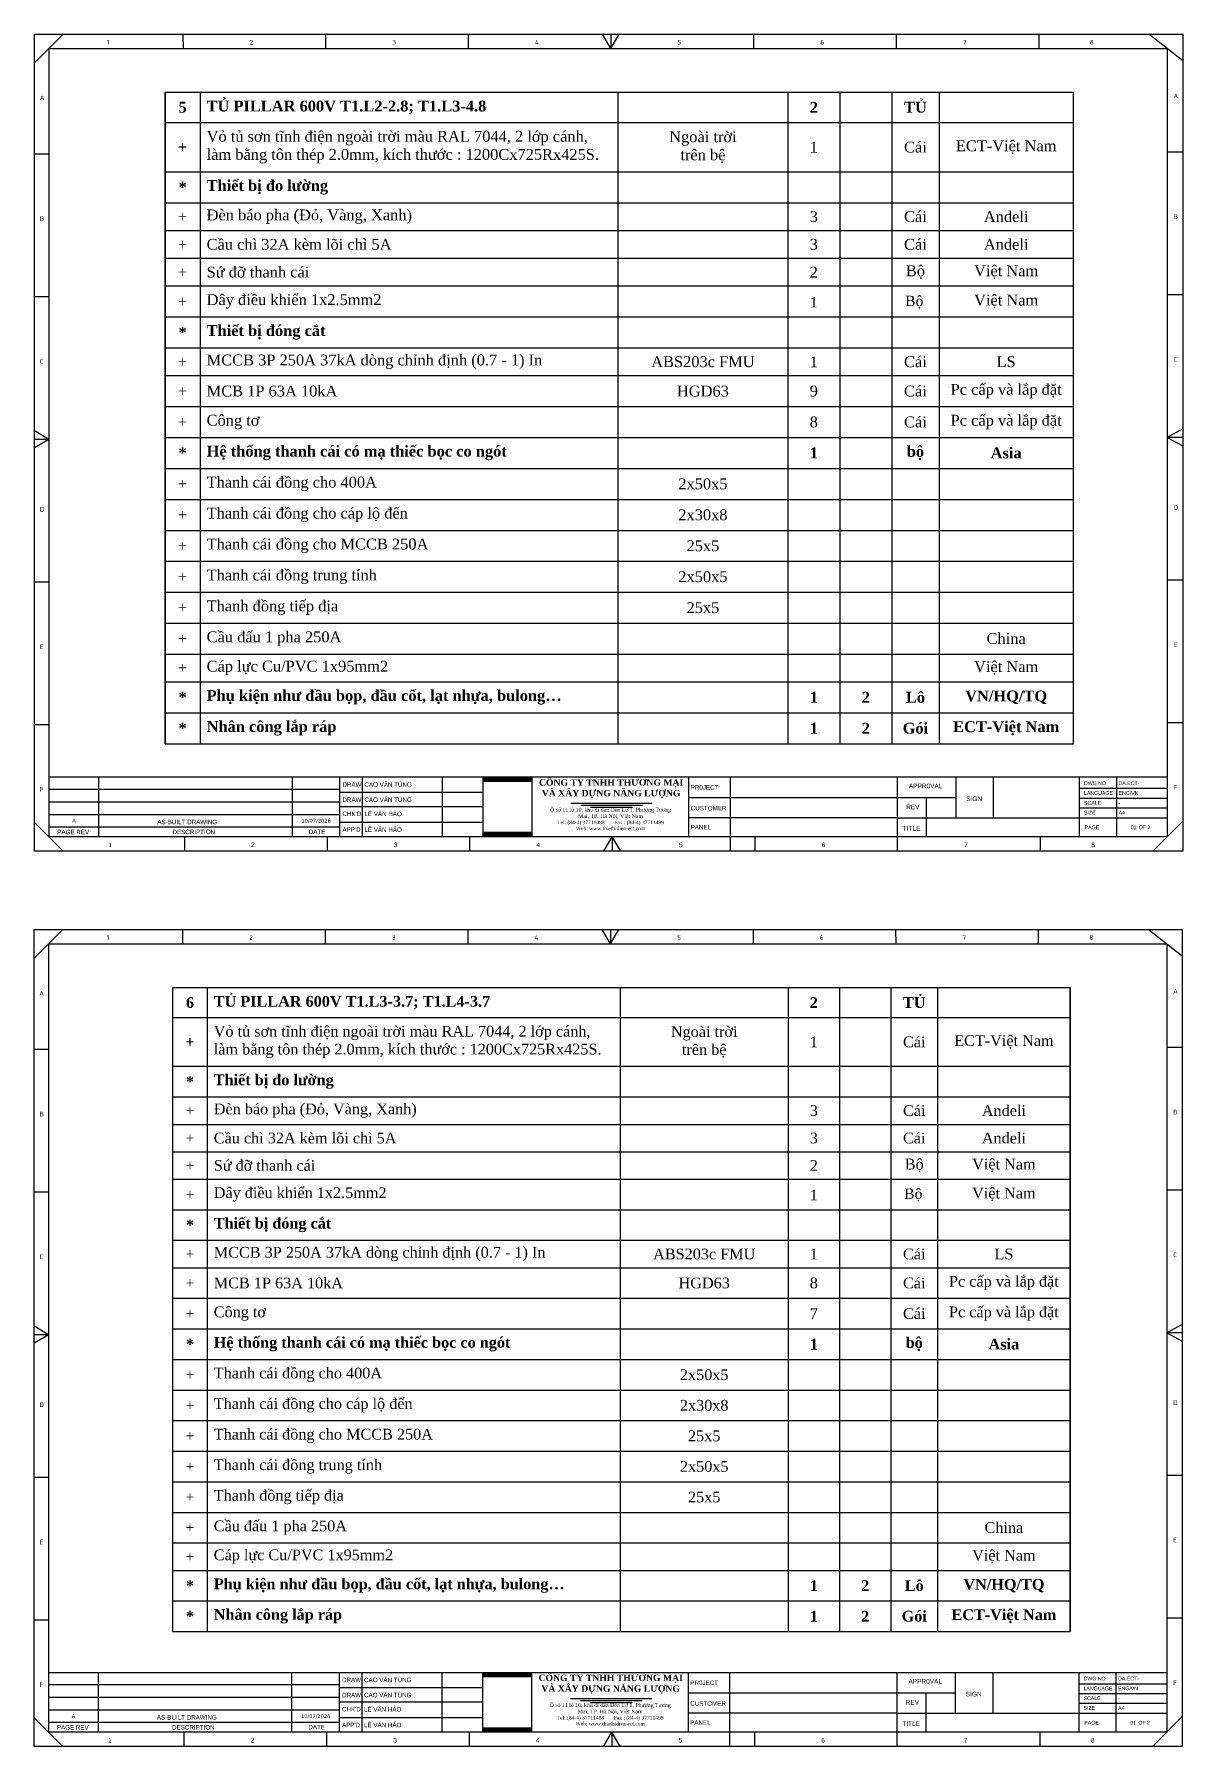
# Model space of a CAD drawing. Header units: millimetres. Extents: x -33730 to 17150, y -76829 to -27437.
# Drawn here: x -33730 to -27801, y -53161 to -44323 of the extents above; entities that cross this region are included whole.
import ezdxf
from ezdxf.enums import TextEntityAlignment as Align

# ---------------------------------------------------------------- set-up
doc = ezdxf.new("R2010")
doc.units = ezdxf.units.MM
doc.header["$LTSCALE"] = 3
doc.layers.add('0 @ 1', color=7, linetype='Continuous')
doc.layers.add('@.VISIBLE', color=7, linetype='Continuous')
doc.styles.add('Annotative', font='arial.ttf')
doc.styles.add('CET-H', font='verdana.ttf', dxfattribs={"height": 4})
doc.styles.add('ROMANS', font='isocp.shx', dxfattribs={"height": 2})
doc.styles.get("Standard").update_dxf_attribs({"font": 'arial.ttf'})

# ---------------------------------------------------------------- blocks, each defined once
blk = doc.blocks.new('KHUNG TEN CHUAN CET')
at = {"color": 134, "lineweight": 25}
for p, q in [((0, 219.81), (309.02, 219.81)), ((0, 0), (0, 219.81)), ((7.68, 219.81), (0, 212.13)), ((39.92, 219.81), (39.93, 215.97)), ((78.31, 219.81), (78.32, 215.97)), ((116.7, 219.81), (116.7, 215.97)), ((155.09, 215.97), (152.83, 219.81)), ((155.09, 219.81), (155.09, 215.97)), ((155.09, 215.97), (157.36, 219.81)), ((193.47, 219.81), (193.48, 215.97)), ((231.86, 219.81), (231.87, 215.97)), ((270.25, 219.81), (270.26, 215.97)), ((309.02, 212.63), (299.87, 219.81)), ((309.02, 219.81), (309.02, 0)), ((3.85, 215.97), (304.81, 215.97)), ((3.85, 215.97), (3.85, 3.83)), ((304.81, 215.97), (304.81, 3.83)), ((3.85, 187.57), (0, 187.57)), ((309.02, 188.1), (304.81, 188.09)), ((3.85, 149.18), (0, 149.18)), ((309.02, 149.71), (304.81, 149.71)), ((3.85, 110.79), (0, 113.06)), ((3.85, 110.79), (0, 110.79)), ((3.85, 110.79), (0, 108.53)), ((309.02, 113.59), (304.81, 111.32)), ((309.02, 111.32), (304.81, 111.32)), ((304.81, 111.32), (309.02, 109.06)), ((3.85, 72.4), (0, 72.4)), ((309.02, 72.94), (304.81, 72.93)), ((3.85, 34.02), (0, 34.01)), ((308.96, 34.55), (304.81, 34.54)), ((3.85, 19.95), (304.81, 19.95)), ((17.27, 3.85), (17.27, 19.95)), ((88.26, 3.83), (88.26, 19.95)), ((109.76, 3.83), (109.76, 19.95)), ((187.25, 0), (187.25, 19.95)), ((232.25, 0), (232.25, 19.95)), ((247.9, 19.95), (247.9, 8.98)), ((258.12, 8.98), (258.12, 19.95)), ((281.24, 8.98), (281.24, 19.95)), ((291.24, 8.98), (291.24, 19.95)), ((3.85, 16.64), (82.14, 16.64)), ((176.12, 14.45), (247.9, 14.45)), ((232.25, 14.45), (247.9, 14.45)), ((240.08, 3.83), (240.08, 14.45)), ((281.24, 16.9), (304.81, 16.9)), ((281.24, 14.26), (304.81, 14.26)), ((3.85, 13.25), (82.14, 13.25)), ((3.85, 9.87), (82.14, 9.87)), ((281.24, 11.62), (304.81, 11.62)), ((7.68, 0), (0, 7.68)), ((3.85, 6.51), (82.14, 6.51)), ((232.25, 8.98), (176.12, 8.98)), ((232.25, 8.98), (304.81, 8.98)), ((281.24, 3.83), (281.24, 8.98)), ((291.24, 3.83), (291.24, 8.98)), ((309.02, 8.05), (300.98, 0)), ((309.02, 0), (0, 0)), ((304.81, 3.83), (3.85, 3.83)), ((40.3, 3.83), (40.31, 0)), ((153.2, 0), (155.47, 3.83)), ((155.46, 3.83), (155.47, 0)), ((157.73, 0), (155.47, 3.83)), ((270.63, 3.83), (270.63, -0.07))]:
    blk.add_line(p, q, dxfattribs=at)
at = {"color": 134, "lineweight": 25, "ltscale": 50}
for p, q in [((69.36, 3.83), (69.36, 19.95)), ((82.14, 3.83), (82.14, 19.95)), ((120.7, 3.83), (120.7, 19.95)), ((133.95, 3.83), (133.95, 19.95)), ((176.12, 3.83), (176.12, 19.95)), ((82.14, 15.88), (120.7, 15.88)), ((82.14, 12.04), (120.7, 12.04)), ((82.14, 7.82), (120.7, 7.82)), ((78.69, 3.83), (78.69, 0)), ((117.08, 3.83), (117.08, 0)), ((193.85, 3.83), (193.86, 0))]:
    blk.add_line(p, q, dxfattribs=at)
at = {"color": 6}
for p, q in [((144.33, 12.9), (166.25, 12.9)), ((146.99, 12.4), (163.59, 12.4)), ((149.64, 11.85), (160.94, 11.85))]:
    blk.add_line(p, q, dxfattribs=at)
at = {"color": 7, "true_color": 0xffffff, "const_width": 1.35}
for points in [[(120.75, 19.26), (133.91, 19.26)], [(120.75, 4.52), (133.91, 4.52)]]:
    blk.add_lwpolyline(points, dxfattribs=at)
at = {"color": 134, "lineweight": 25, "style": 'ROMANS'}
for s, p in [('1', (19.5, 217.05)), ('2', (57.89, 217.05)), ('3', (96.28, 217.05)), ('4', (134.67, 217.05)), ('5', (173.05, 217.05)), ('6', (211.45, 217.05)), ('7', (249.83, 217.05)), ('8', (284.01, 217.05)), ('A', (1.37, 202.08)), ('A', (306.55, 202.61)), ('B', (1.4, 169.56)), ('B', (306.57, 170.09)), ('C', (1.4, 131.18)), ('C', (306.57, 131.71)), ('D', (1.4, 91.37)), ('D', (306.57, 91.9)), ('E', (1.4, 54.4)), ('E', (306.57, 54.93)), ('F', (1.4, 16.01)), ('F', (306.57, 16.54))]:
    blk.add_text(s, height=1.25, dxfattribs=at).set_placement(p)
at = {"color": 1, "insert": (155.16, 19.34), "char_height": 1.7247, "width": 46.2113, "attachment_point": 2}
blk.add_mtext('{\\fTimes New Roman|b1|i0|c0|p18;CÔNG TY TNHH THƯƠNG MẠI \\PVÀ XÂY DỰNG NĂNG LƯỢNG}', dxfattribs=at)
at = {"color": 3, "insert": (155.01, 11.66), "char_height": 0.99989, "width": 34.762, "attachment_point": 2}
blk.add_mtext('{\\fTimes New Roman|b0|i0|c163|p18;\\H1.029x;Ô số 11 lô 10, khu di dân Đền Lừ 1, Phường \\fTimes New Roman|b0|i0|c0|p18;Tương\\fTimes New Roman|b0|i0|c163|p18; Mai,\\fTimes New Roman|b0|i0|c0|p18; TP. Hà Nội, Việt Nam\\H0.9429x;\\P\\fTimes New Roman|b0|i0|c238|p18;Tel: (84-4) 37711488       Fax : (84-4) 37711499     \\PWeb: www.thietbidien-ect.com\\P\\fTimes New Roman|b0|i0|c0|p18;\\H1.03x;     }', dxfattribs=at)
at = {"style": 'Annotative'}
for tag, p in [('DRAW_1', (88.76, 17.91)), ('DRAW_2', (88.76, 13.85)), ('CHECKED', (88.76, 10.01)), ('APPROVED', (88.76, 5.79))]:
    blk.add_attdef(tag, text='', height=1.2, dxfattribs=at).set_placement(p, align=Align.MIDDLE_LEFT)
for tag, p in [('DRAWING_NO', (291.74, 17.78)), ('SCALE', (291.74, 12.47)), ('SIZE', (291.74, 9.86)), ('TOTAL_PAGE', (299.49, 5.93))]:
    blk.add_attdef(tag, p, '', height=1, dxfattribs=at)
for tag, height, style, p in [('PR0JECT', 1.2, 'Annotative', (209.75, 17.19)), ('CUSTOMER', 1.2, 'Annotative', (209.75, 11.6)), ('REV', 1, 'Annotative', (10.56, 8.19)), ('DATE', 1, 'CET-H', (75.75, 8.19)), ('PR0JECT_N0.', 1.2, 'Annotative', (209.75, 6.47)), ('TEN_BAN_VE', 1.2, 'Annotative', (260.66, 6.41))]:
    blk.add_attdef(tag, text='', height=height, dxfattribs=dict(style=style)).set_placement(p, align=Align.MIDDLE_CENTER)
blk.add_attdef('PAGE', text='', height=1, dxfattribs=at).set_placement((296.57, 5.9), align=Align.RIGHT)
at = {"layer": '0 @ 1', "color": 134, "lineweight": 25, "style": 'Annotative'}
for s, p in [('DRAW', (82.84, 17.92)), ('DRAW', (82.84, 13.85)), ("CHK'D", (82.84, 10.04)), ("APP'D", (82.84, 5.8))]:
    blk.add_text(s, height=1.2, dxfattribs=at).set_placement(p, align=Align.MIDDLE_LEFT)
for s, height, p in [('DWG NO', 1, (282.45, 17.78)), ('PR0JECT', 1.2, (176.59, 16.55)), ('APPR0VAL', 1.249, (235.31, 16.92)), ('SIGN', 1.249, (250.75, 13.47)), ('LANGUAGE ', 1, (282.45, 15.14)), ('ENG/VN', 1, (291.74, 15.14)), ('CUSTOMER', 1.2, (176.59, 10.98)), ('REV', 1.249, (234.58, 11.29)), ('SCALE ', 1, (282.45, 12.47)), ('SIZE ', 1, (282.45, 9.86)), ('PAGE REV', 1.2, (6.09, 4.54)), ('AS-BUILT DRAWING', 1.2, (33.02, 7.24)), ('DESCRIPTION', 1.2, (37.1, 4.57)), ('DATE', 1.2, (73.78, 4.61)), ('PANEL', 1.2, (176.56, 5.86)), ('TITLE ', 1.249, (233.67, 5.53)), ('PAGE ', 1, (282.64, 5.9)), ('OF', 1, (297.2, 5.9)), ('1', 1.25, (19.88, 1.07)), ('2', 1.25, (58.27, 1.07)), ('3', 1.25, (96.66, 1.07)), ('4', 1.25, (135.05, 1.07)), ('5', 1.25, (173.43, 1.07)), ('6', 1.25, (211.83, 1.07)), ('7', 1.25, (250.21, 1.07)), ('8', 1.25, (284.39, 1.07))]:
    blk.add_text(s, height=height, dxfattribs=at).set_placement(p)
blk = doc.blocks.new('*U2413')
ref = blk.add_blockref('KHUNG TEN CHUAN CET', (-33728.3, -48538.8), dxfattribs=dict(xscale=19.18109915809952, yscale=19.18109915809952, zscale=19.18109915809952))
ref.add_attrib('DATE', '10/07/2026', dxfattribs={"layer": '0 @ 1', "height": 19.18, "style": 'CET-H'}).set_placement((-32275.3, -48381.7), align=Align.MIDDLE_CENTER)
ref.add_attrib('APPROVED', 'LÊ VĂN HẢO', dxfattribs={"layer": '0 @ 1', "height": 23.02, "style": 'Annotative'}).set_placement((-32025.7, -48427.8), align=Align.MIDDLE_LEFT)
ref.add_attrib('CHECKED', 'LÊ VĂN HẢO', dxfattribs={"layer": '0 @ 1', "height": 23.02, "style": 'Annotative'}).set_placement((-32025.7, -48346.8), align=Align.MIDDLE_LEFT)
ref.add_attrib('DRAW_2', 'CAO VĂN TÙNG', dxfattribs={"layer": '0 @ 1', "height": 23.017, "style": 'Annotative'}).set_placement((-32025.7, -48273.2), align=Align.MIDDLE_LEFT)
ref.add_attrib('DRAW_1', 'CAO VĂN TÙNG', dxfattribs={"layer": '0 @ 1', "height": 23.017, "style": 'Annotative'}).set_placement((-32025.7, -48195.1), align=Align.MIDDLE_LEFT)
ref.add_attrib('TOTAL_PAGE', '2', (-27983.7, -48425.1), dxfattribs={"layer": '0 @ 1', "height": 19.2, "style": 'Annotative'})
ref.add_attrib('PAGE', '01', dxfattribs={"layer": '0 @ 1', "height": 19.18, "style": 'Annotative'}).set_placement((-28039.7, -48425.6), align=Align.RIGHT)
ref.add_attrib('DRAWING_NO', 'DA.ECT-', (-28132.3, -48197.6), dxfattribs={"layer": '0 @ 1', "height": 19.18, "style": 'Annotative'})
ref.add_attrib('SIZE', 'A4', (-28132.3, -48349.6), dxfattribs={"layer": '0 @ 1', "height": 19.18, "style": 'Annotative'})
ref.add_attrib('SCALE', '-', (-28132.3, -48299.5), dxfattribs={"layer": '0 @ 1', "height": 19.2, "style": 'Annotative'})
ref.add_attrib('REV', 'A', dxfattribs={"layer": '0 @ 1', "height": 19.2, "style": 'Annotative'}).set_placement((-33525.8, -48381.7), align=Align.MIDDLE_CENTER)
blk = doc.blocks.new('*U2416')
ref = blk.add_blockref('KHUNG TEN CHUAN CET', (-33730.5, -53160.1), dxfattribs=dict(xscale=19.18109915809952, yscale=19.18109915809952, zscale=19.18109915809952))
ref.add_attrib('DATE', '10/07/2026', dxfattribs={"layer": '0 @ 1', "height": 19.18, "style": 'CET-H'}).set_placement((-32277.5, -53003), align=Align.MIDDLE_CENTER)
ref.add_attrib('APPROVED', 'LÊ VĂN HẢO', dxfattribs={"layer": '0 @ 1', "height": 23.02, "style": 'Annotative'}).set_placement((-32027.9, -53049.2), align=Align.MIDDLE_LEFT)
ref.add_attrib('CHECKED', 'LÊ VĂN HẢO', dxfattribs={"layer": '0 @ 1', "height": 23.02, "style": 'Annotative'}).set_placement((-32027.9, -52968.2), align=Align.MIDDLE_LEFT)
ref.add_attrib('DRAW_2', 'CAO VĂN TÙNG', dxfattribs={"layer": '0 @ 1', "height": 23.017, "style": 'Annotative'}).set_placement((-32027.9, -52894.5), align=Align.MIDDLE_LEFT)
ref.add_attrib('DRAW_1', 'CAO VĂN TÙNG', dxfattribs={"layer": '0 @ 1', "height": 23.017, "style": 'Annotative'}).set_placement((-32027.9, -52816.5), align=Align.MIDDLE_LEFT)
ref.add_attrib('TOTAL_PAGE', '2', (-27985.9, -53046.5), dxfattribs={"layer": '0 @ 1', "height": 19.2, "style": 'Annotative'})
ref.add_attrib('PAGE', '01', dxfattribs={"layer": '0 @ 1', "height": 19.18, "style": 'Annotative'}).set_placement((-28042, -53047), align=Align.RIGHT)
ref.add_attrib('DRAWING_NO', 'DA.ECT-', (-28134.6, -52819), dxfattribs={"layer": '0 @ 1', "height": 19.18, "style": 'Annotative'})
ref.add_attrib('SIZE', 'A4', (-28134.6, -52971), dxfattribs={"layer": '0 @ 1', "height": 19.18, "style": 'Annotative'})
ref.add_attrib('SCALE', '-', (-28134.6, -52920.9), dxfattribs={"layer": '0 @ 1', "height": 19.2, "style": 'Annotative'})
ref.add_attrib('REV', 'A', dxfattribs={"layer": '0 @ 1', "height": 19.2, "style": 'Annotative'}).set_placement((-33528, -53003), align=Align.MIDDLE_CENTER)

msp = doc.modelspace()

# ---------------------------------------------------------------- linework, layer by layer
for p, q in [((-33055.32, -44621.58), (-28365.76, -44621.58)), ((-33055.32, -44621.58), (-33055.32, -47984.77)), ((-33054.19, -44778.07), (-33054.19, -44621.58)), ((-32874.53, -44621.58), (-32874.53, -47984.77)), ((-30716.67, -44621.58), (-30716.67, -47984.77)), ((-29839.86, -44621.58), (-29839.86, -47984.77)), ((-29571.56, -44621.58), (-29571.56, -47984.77)), ((-29303.26, -44621.58), (-29303.26, -47984.77)), ((-29058.97, -44621.58), (-29058.97, -47984.77)), ((-28366.88, -44621.58), (-28366.88, -47984.77)), ((-28365.76, -44778.07), (-28365.76, -44621.58)), ((-33054.19, -44778.07), (-28366.88, -44778.07)), ((-33054.19, -45032.59), (-33054.19, -44778.07)), ((-28365.76, -45032.59), (-28365.76, -44778.07)), ((-33054.19, -45032.59), (-28366.88, -45032.59)), ((-33054.19, -45192.48), (-33054.19, -45032.59)), ((-28365.76, -45192.48), (-28365.76, -45032.59)), ((-33054.19, -45192.48), (-28366.88, -45192.48)), ((-33054.19, -45335.89), (-33054.19, -45192.48)), ((-28365.76, -45335.89), (-28365.76, -45192.48)), ((-33054.19, -45335.89), (-28366.88, -45335.89)), ((-33054.19, -45478.98), (-33054.19, -45335.89)), ((-28365.76, -45478.98), (-28365.76, -45335.89)), ((-33054.19, -45478.98), (-28366.88, -45478.98)), ((-33054.19, -45621.79), (-33054.19, -45478.98)), ((-28365.76, -45621.79), (-28365.76, -45478.98)), ((-33054.19, -45621.79), (-28366.88, -45621.79)), ((-33054.19, -45781.49), (-33054.19, -45621.79)), ((-28365.76, -45781.49), (-28365.76, -45621.79)), ((-33054.19, -45781.49), (-28366.88, -45781.49)), ((-33054.19, -45941.38), (-33054.19, -45781.49)), ((-28365.76, -45941.38), (-28365.76, -45781.49)), ((-33054.19, -45941.38), (-28366.88, -45941.38)), ((-33054.19, -46084.79), (-33054.19, -45941.38)), ((-28365.76, -46084.79), (-28365.76, -45941.38)), ((-33054.19, -46084.79), (-28366.88, -46084.79)), ((-33054.19, -46244.32), (-33054.19, -46084.79)), ((-28365.76, -46244.32), (-28365.76, -46084.79)), ((-33054.19, -46244.32), (-28366.88, -46244.32)), ((-33054.19, -46403.85), (-33054.19, -46244.32)), ((-28365.76, -46403.85), (-28365.76, -46244.32)), ((-33054.19, -46403.85), (-28366.88, -46403.85)), ((-33054.19, -46563.74), (-33054.19, -46403.85)), ((-28365.76, -46563.74), (-28365.76, -46403.85)), ((-33054.19, -46563.74), (-28366.88, -46563.74)), ((-33054.19, -46723.43), (-33054.19, -46563.74)), ((-28365.76, -46723.43), (-28365.76, -46563.74)), ((-33054.19, -46723.43), (-28366.88, -46723.43)), ((-33054.19, -46883.13), (-33054.19, -46723.43)), ((-28365.76, -46883.13), (-28365.76, -46723.43)), ((-33054.19, -46883.13), (-28366.88, -46883.13)), ((-33054.19, -47042.82), (-33054.19, -46883.13)), ((-28365.76, -47042.82), (-28365.76, -46883.13)), ((-33054.19, -47042.82), (-28366.88, -47042.82)), ((-33054.19, -47202.51), (-33054.19, -47042.82)), ((-28365.76, -47202.51), (-28365.76, -47042.82)), ((-33054.19, -47202.51), (-28366.88, -47202.51)), ((-33054.19, -47362.21), (-33054.19, -47202.51)), ((-28365.76, -47362.21), (-28365.76, -47202.51)), ((-33054.19, -47362.21), (-28366.88, -47362.21)), ((-33054.19, -47521.74), (-33054.19, -47362.21)), ((-28365.76, -47521.74), (-28365.76, -47362.21)), ((-33054.19, -47521.74), (-28366.88, -47521.74)), ((-33054.19, -47664.98), (-33054.19, -47521.74)), ((-28365.76, -47664.98), (-28365.76, -47521.74)), ((-33054.19, -47664.98), (-28366.88, -47664.98)), ((-33054.19, -47824.87), (-33054.19, -47664.98)), ((-28365.76, -47824.87), (-28365.76, -47664.98)), ((-33054.19, -47824.87), (-28366.88, -47824.87)), ((-33054.19, -47984.77), (-33054.19, -47824.87)), ((-28365.76, -47984.77), (-28365.76, -47824.87)), ((-33055.32, -47984.77), (-28365.76, -47984.77)), ((-33015.97, -49243.3), (-28381.54, -49243.3)), ((-33015.97, -49243.3), (-33015.97, -52566.93)), ((-33014.84, -49397.95), (-33014.84, -49243.3)), ((-32837.29, -49243.3), (-32837.29, -52566.93)), ((-30704.81, -49243.3), (-30704.81, -52566.93)), ((-29838.32, -49243.3), (-29838.32, -52566.93)), ((-29573.17, -49243.3), (-29573.17, -52566.93)), ((-29308.02, -49243.3), (-29308.02, -52566.93)), ((-29066.61, -49243.3), (-29066.61, -52566.93)), ((-28382.66, -49243.3), (-28382.66, -52566.93)), ((-28381.54, -49397.95), (-28381.54, -49243.3)), ((-33014.84, -49397.95), (-28382.66, -49397.95)), ((-33014.84, -49649.47), (-33014.84, -49397.95)), ((-28381.54, -49649.47), (-28381.54, -49397.95)), ((-33014.84, -49649.47), (-28382.66, -49649.47)), ((-33014.84, -49807.48), (-33014.84, -49649.47)), ((-28381.54, -49807.48), (-28381.54, -49649.47)), ((-33014.84, -49807.48), (-28382.66, -49807.48)), ((-33014.84, -49949.21), (-33014.84, -49807.48)), ((-28381.54, -49949.21), (-28381.54, -49807.48)), ((-33014.84, -49949.21), (-28382.66, -49949.21)), ((-33014.84, -50090.61), (-33014.84, -49949.21)), ((-28381.54, -50090.61), (-28381.54, -49949.21)), ((-33014.84, -50090.61), (-28382.66, -50090.61)), ((-33014.84, -50231.75), (-33014.84, -50090.61)), ((-28381.54, -50231.75), (-28381.54, -50090.61)), ((-33014.84, -50231.75), (-28382.66, -50231.75)), ((-33014.84, -50389.56), (-33014.84, -50231.75)), ((-28381.54, -50389.56), (-28381.54, -50231.75)), ((-33014.84, -50389.56), (-28382.66, -50389.56)), ((-33014.84, -50547.57), (-33014.84, -50389.56)), ((-28381.54, -50547.57), (-28381.54, -50389.56)), ((-33014.84, -50547.57), (-28382.66, -50547.57)), ((-33014.84, -50689.29), (-33014.84, -50547.57)), ((-28381.54, -50689.29), (-28381.54, -50547.57)), ((-33014.84, -50689.29), (-28382.66, -50689.29)), ((-33014.84, -50846.95), (-33014.84, -50689.29)), ((-28381.54, -50846.95), (-28381.54, -50689.29)), ((-33014.84, -50846.95), (-28382.66, -50846.95)), ((-33014.84, -51004.6), (-33014.84, -50846.95)), ((-28381.54, -51004.6), (-28381.54, -50846.95)), ((-33014.84, -51004.6), (-28382.66, -51004.6)), ((-33014.84, -51162.62), (-33014.84, -51004.6)), ((-28381.54, -51162.62), (-28381.54, -51004.6)), ((-33014.84, -51162.62), (-28382.66, -51162.62)), ((-33014.84, -51320.43), (-33014.84, -51162.62)), ((-28381.54, -51320.43), (-28381.54, -51162.62)), ((-33014.84, -51320.43), (-28382.66, -51320.43)), ((-33014.84, -51478.25), (-33014.84, -51320.43)), ((-28381.54, -51478.25), (-28381.54, -51320.43)), ((-33014.84, -51478.25), (-28382.66, -51478.25)), ((-33014.84, -51636.06), (-33014.84, -51478.25)), ((-28381.54, -51636.06), (-28381.54, -51478.25)), ((-33014.84, -51636.06), (-28382.66, -51636.06)), ((-33014.84, -51793.88), (-33014.84, -51636.06)), ((-28381.54, -51793.88), (-28381.54, -51636.06)), ((-33014.84, -51793.88), (-28382.66, -51793.88)), ((-33014.84, -51951.69), (-33014.84, -51793.88)), ((-28381.54, -51951.69), (-28381.54, -51793.88)), ((-33014.84, -51951.69), (-28382.66, -51951.69)), ((-33014.84, -52109.35), (-33014.84, -51951.69)), ((-28381.54, -52109.35), (-28381.54, -51951.69)), ((-33014.84, -52109.35), (-28382.66, -52109.35)), ((-33014.84, -52250.91), (-33014.84, -52109.35)), ((-28381.54, -52250.91), (-28381.54, -52109.35)), ((-33014.84, -52250.91), (-28382.66, -52250.91)), ((-33014.84, -52408.92), (-33014.84, -52250.91)), ((-28381.54, -52408.92), (-28381.54, -52250.91)), ((-33014.84, -52408.92), (-28382.66, -52408.92)), ((-33014.84, -52566.93), (-33014.84, -52408.92)), ((-28381.54, -52566.93), (-28381.54, -52408.92)), ((-33015.97, -52566.93), (-28381.54, -52566.93))]:
    msp.add_line(p, q)

# ---------------------------------------------------------------- block references
at = {"layer": '@.VISIBLE'}
for name in ['*U2413', '*U2416']:
    msp.add_blockref(name, (0, 0), dxfattribs=at)

# ---------------------------------------------------------------- texts
for s, insert, char_height, width, attachment_point in [('{\\fTimes New Roman|b1|i0|c186;5', (-32964.64, -44699.83), 56.0462, 112.1428, 5), ('{\\fTimes New Roman|b1|i0|c186;TỦ PILLAR 600V T1.L2-2.8; T1.L3-4.8', (-32840.48, -44699.83), 56.0462, 2089.7719, 4), ('{\\fTimes New Roman|b1|i0|c186;2', (-29705.71, -44699.83), 56.0462, 200.2153, 5), ('{\\fTimes New Roman|b1|i0|c186;TỦ', (-29181.11, -44699.83), 56.0462, 176.1955, 5), ('{\\fTimes New Roman|b1|i0|c186;+', (-32964.64, -44905.33), 56.0462, 112.1428, 5), ('{\\fTimes New Roman|b0|i0|c186;Vỏ tủ sơn tĩnh điện ngoài trời màu RAL 7044, 2 lớp cánh, làm bằng tôn thép 2.0mm, kích thước : 1200Cx725Rx425S. ', (-32840.48, -44905.33), 56.04617, 2089.7719, 4), ('{\\fTimes New Roman|b0|i0|c186;Ngoài trời ^Jtrên bệ', (-30278.26, -44905.33), 56.0462, 808.7166, 5), ('{\\fTimes New Roman|b0|i0|c186;1', (-29705.71, -44905.33), 56.0462, 200.2153, 5), ('{\\fTimes New Roman|b0|i0|c186;Cái', (-29181.11, -44905.33), 56.0462, 176.1955, 5), ('{\\fTimes New Roman|b0|i0|c186;ECT-Việt Nam', (-28712.65, -44905.33), 56.0462, 624.5649, 5), ('{\\fTimes New Roman|b1|i0|c186;Thiết bị đo lường', (-32840.48, -45112.54), 56.0462, 2089.7719, 4), ('{\\fTimes New Roman|b1|i0|c186;*', (-32964.64, -45112.54), 56.0462, 112.1428, 5), ('{\\fTimes New Roman|b0|i0|c186;+', (-32964.64, -45264.19), 56.0462, 112.1428, 5), ('{\\fTimes New Roman|b0|i0|c186;Đèn báo pha (Đỏ, Vàng, Xanh)', (-32840.48, -45264.19), 56.0462, 2089.7719, 4), ('{\\fTimes New Roman|b0|i0|c186;3', (-29705.71, -45264.19), 56.0462, 200.2153, 5), ('{\\fTimes New Roman|b0|i0|c186;Cái', (-29181.11, -45264.19), 56.0462, 176.1955, 5), ('{\\fTimes New Roman|b0|i0|c186;Andeli', (-28712.65, -45264.19), 56.0462, 624.5649, 5), ('{\\fTimes New Roman|b0|i0|c186;+', (-32964.64, -45407.43), 56.0462, 112.1428, 5), ('{\\fTimes New Roman|b0|i0|c186;Cầu chì 32A kèm lõi chì 5A', (-32840.48, -45407.43), 56.0462, 2089.7719, 4), ('{\\fTimes New Roman|b0|i0|c186;3', (-29705.71, -45407.43), 56.0462, 200.2153, 5), ('{\\fTimes New Roman|b0|i0|c186;Cái', (-29181.11, -45407.43), 56.0462, 176.1955, 5), ('{\\fTimes New Roman|b0|i0|c186;Andeli', (-28712.65, -45407.43), 56.0462, 624.5649, 5), ('{\\fTimes New Roman|b0|i0|c186;Sứ đỡ thanh cái', (-32840.48, -45550.39), 56.0462, 2089.7719, 4), ('{\\fTimes New Roman|b0|i0|c186;Bộ', (-29181.11, -45550.39), 56.0462, 176.1955, 5), ('{\\fTimes New Roman|b0|i0|c186;Việt Nam', (-28712.65, -45550.39), 56.0462, 624.5649, 5), ('{\\fTimes New Roman|b0|i0|c186;+', (-32964.64, -45550.39), 56.0462, 112.1428, 5), ('{\\fTimes New Roman|b0|i0|c186;2', (-29705.71, -45550.39), 56.0462, 200.2153, 5), ('{\\fTimes New Roman|b0|i0|c186;+', (-32964.64, -45701.64), 56.0462, 112.1428, 5), ('{\\fTimes New Roman|b0|i0|c186;Dây điều khiển 1x2.5mm2', (-32840.48, -45701.64), 56.0462, 2089.7719, 4), ('{\\fTimes New Roman|b0|i0|c0|p18;1}', (-29705.52, -45705.71), 53.1918, 190.0185, 5), ('{\\fTimes New Roman|b0|i0|c0|p18;Bộ}', (-29187.34, -45705.71), 53.1918, 167.2221, 5), ('{\\fTimes New Roman|b0|i0|c186;Việt Nam', (-28712.65, -45701.64), 56.0462, 624.5649, 5), ('{\\fTimes New Roman|b1|i0|c186;*', (-32964.64, -45861.43), 56.0462, 112.1428, 5), ('{\\fTimes New Roman|b1|i0|c186;Thiết bị đóng cắt', (-32840.48, -45861.43), 56.0462, 2089.7719, 4), ('{\\fTimes New Roman|b0|i0|c186;+', (-32964.64, -46013.08), 56.0462, 112.1428, 5), ('{\\fTimes New Roman|b0|i0|c186;MCCB 3P 250A 37kA dòng chỉnh định (0.7 - 1) In', (-32840.48, -46013.08), 56.0462, 2089.7719, 4), ('{\\fTimes New Roman|b0|i0|c186;ABS203c FMU', (-30278.26, -46013.08), 56.0462, 808.7166, 5), ('{\\fTimes New Roman|b0|i0|c186;1', (-29705.71, -46013.08), 56.0462, 200.2153, 5), ('{\\fTimes New Roman|b0|i0|c186;Cái', (-29181.11, -46013.08), 56.0462, 176.1955, 5), ('{\\fTimes New Roman|b0|i0|c186;LS', (-28712.65, -46013.08), 56.0462, 624.5649, 5), ('{\\fTimes New Roman|b0|i0|c186;MCB 1P 63A 10kA', (-32840.48, -46164.55), 56.0462, 2089.7719, 4), ('{\\fTimes New Roman|b0|i0|c186;HGD63', (-30278.26, -46164.55), 56.0462, 808.7166, 5), ('{\\fTimes New Roman|b0|i0|c186;9', (-29705.71, -46164.55), 56.0462, 200.2153, 5), ('{\\fTimes New Roman|b0|i0|c186;Cái', (-29181.11, -46164.55), 56.0462, 176.1955, 5), ('{\\fTimes New Roman|b0|i0|c186;\\c255;Pc cấp và lắp đặt', (-28712.65, -46164.55), 56.0462, 624.5649, 5), ('{\\fTimes New Roman|b0|i0|c186;+', (-32964.64, -46164.55), 56.0462, 112.1428, 5), ('{\\fTimes New Roman|b0|i0|c186;+', (-32964.64, -46324.08), 56.0462, 112.1428, 5), ('{\\fTimes New Roman|b0|i0|c186;Công tơ ', (-32840.48, -46324.08), 56.0462, 2089.7719, 4), ('{\\fTimes New Roman|b0|i0|c186;8', (-29705.71, -46324.08), 56.0462, 200.2153, 5), ('{\\fTimes New Roman|b0|i0|c186;Cái', (-29181.11, -46324.08), 56.0462, 176.1955, 5), ('{\\fTimes New Roman|b0|i0|c186;\\c255;Pc cấp và lắp đặt', (-28712.65, -46324.08), 56.0462, 624.5649, 5), ('{\\fTimes New Roman|b1|i0|c186;\\c255;*', (-32964.64, -46483.79), 56.0462, 112.1428, 5), ('{\\fTimes New Roman|b1|i0|c186;\\c255;Hệ thống thanh cái có mạ thiếc bọc co ngót', (-32840.48, -46483.79), 56.0462, 2089.7719, 4), ('{\\fTimes New Roman|b1|i0|c186;\\c255;1', (-29705.71, -46483.79), 56.0462, 200.2153, 5), ('{\\fTimes New Roman|b1|i0|c186;\\c255;bộ', (-29181.11, -46483.79), 56.0462, 176.1955, 5), ('{\\fTimes New Roman|b1|i0|c186;\\c255;Asia', (-28712.65, -46483.79), 56.0462, 624.5649, 5), ('{\\fTimes New Roman|b0|i0|c186;+', (-32964.64, -46643.59), 56.0462, 112.1428, 5), ('{\\fTimes New Roman|b0|i0|c186;Thanh cái đồng cho 400A', (-32840.48, -46643.59), 56.0462, 2089.7719, 4), ('{\\fTimes New Roman|b0|i0|c186;2x50x5', (-30278.26, -46643.59), 56.0462, 808.7166, 5), ('{\\fTimes New Roman|b0|i0|c186;+', (-32964.64, -46803.28), 56.0462, 112.1428, 5), ('{\\fTimes New Roman|b0|i0|c186;Thanh cái đồng cho cáp lộ đến', (-32840.48, -46803.28), 56.0462, 2089.7719, 4), ('{\\fTimes New Roman|b0|i0|c186;2x30x8', (-30278.26, -46803.28), 56.0462, 808.7166, 5), ('{\\fTimes New Roman|b0|i0|c186;Thanh cái đồng cho MCCB 250A', (-32840.48, -46962.97), 56.0462, 2089.7719, 4), ('{\\fTimes New Roman|b0|i0|c186;+', (-32964.64, -46962.97), 56.0462, 112.1428, 5), ('{\\fTimes New Roman|b0|i0|c186;25x5', (-30278.26, -46962.97), 56.0462, 808.7166, 5), ('{\\fTimes New Roman|b0|i0|c186;+', (-32964.64, -47122.67), 56.0462, 112.1428, 5), ('{\\fTimes New Roman|b0|i0|c186;Thanh cái đồng trung tính', (-32840.48, -47122.67), 56.0462, 2089.7719, 4), ('{\\fTimes New Roman|b0|i0|c186;2x50x5', (-30278.26, -47122.67), 56.0462, 808.7166, 5), ('{\\fTimes New Roman|b0|i0|c186;+', (-32964.64, -47282.36), 56.0462, 112.1428, 5), ('{\\fTimes New Roman|b0|i0|c186;Thanh đồng tiếp địa', (-32840.48, -47282.36), 56.0462, 2089.7719, 4), ('{\\fTimes New Roman|b0|i0|c186;25x5', (-30278.26, -47282.36), 56.0462, 808.7166, 5), ('{\\fTimes New Roman|b0|i0|c186;+', (-32964.64, -47441.97), 56.0462, 112.1428, 5), ('{\\fTimes New Roman|b0|i0|c186;Cầu đấu 1 pha 250A', (-32840.48, -47441.97), 56.0462, 2089.7719, 4), ('{\\fTimes New Roman|b0|i0|c186;China', (-28712.65, -47441.97), 56.0462, 624.5649, 5), ('{\\fTimes New Roman|b0|i0|c186;+', (-32964.64, -47593.36), 56.0462, 112.1428, 5), ('{\\fTimes New Roman|b0|i0|c186;Cáp lực Cu/PVC 1x95mm2', (-32840.48, -47593.36), 56.0462, 2089.7719, 4), ('{\\fTimes New Roman|b0|i0|c186;Việt Nam', (-28712.65, -47593.36), 56.0462, 624.5649, 5), ('{\\fTimes New Roman|b1|i0|c186;*', (-32964.64, -47744.93), 56.0462, 112.1428, 5), ('{\\fTimes New Roman|b1|i0|c186;Phụ kiện như đầu bọp, đầu cốt, lạt nhựa, bulong…', (-32840.48, -47744.93), 56.0462, 2089.7719, 4), ('{\\fTimes New Roman|b1|i0|c186;1', (-29705.71, -47744.93), 56.0462, 200.2153, 5), ('{\\fTimes New Roman|b1|i0|c186;2', (-29437.41, -47744.93), 56.0462, 200.2153, 5), ('{\\fTimes New Roman|b1|i0|c186;Lô', (-29181.11, -47744.93), 56.0462, 176.1955, 5), ('{\\fTimes New Roman|b1|i0|c186;VN/HQ/TQ', (-28712.65, -47744.93), 56.0462, 624.5649, 5), ('{\\fTimes New Roman|b1|i0|c186;*', (-32964.64, -47904.82), 56.0462, 112.1428, 5), ('{\\fTimes New Roman|b1|i0|c186;Nhân công lắp ráp ', (-32840.48, -47904.82), 56.0462, 2089.7719, 4), ('{\\fTimes New Roman|b1|i0|c186;1', (-29705.71, -47904.82), 56.0462, 200.2153, 5), ('{\\fTimes New Roman|b1|i0|c186;2', (-29437.41, -47904.82), 56.0462, 200.2153, 5), ('{\\fTimes New Roman|b1|i0|c186;Gói', (-29181.11, -47904.82), 56.0462, 176.1955, 5), ('{\\fTimes New Roman|b1|i0|c186;ECT-Việt Nam', (-28712.65, -47904.82), 56.0462, 624.5649, 5), ('{\\fTimes New Roman|b1|i0|c186;6', (-32926.35, -49320.62), 55.3871, 110.824, 5), ('{\\fTimes New Roman|b1|i0|c186;TỦ PILLAR 600V T1.L3-3.7; T1.L4-3.7', (-32803.65, -49320.62), 55.3871, 2065.1971, 4), ('{\\fTimes New Roman|b1|i0|c186;2', (-29705.74, -49320.62), 55.3871, 197.8609, 5), ('{\\fTimes New Roman|b1|i0|c186;TỦ', (-29187.31, -49320.62), 55.3871, 174.1236, 5), ('{\\fTimes New Roman|b0|i0|c186;Vỏ tủ sơn tĩnh điện ngoài trời màu RAL 7044, 2 lớp cánh, làm bằng tôn thép 2.0mm, kích thước : 1200Cx725Rx425S. ', (-32803.65, -49523.71), 55.38709, 2065.1971, 4), ('{\\fTimes New Roman|b0|i0|c186;Ngoài trời ^Jtrên bệ', (-30271.56, -49523.71), 55.3871, 799.2064, 5), ('{\\fTimes New Roman|b0|i0|c186;1', (-29705.74, -49523.71), 55.3871, 197.8609, 5), ('{\\fTimes New Roman|b0|i0|c186;Cái', (-29187.31, -49523.71), 55.3871, 174.1236, 5), ('{\\fTimes New Roman|b0|i0|c186;ECT-Việt Nam', (-28724.36, -49523.71), 55.3871, 617.2203, 5), ('{\\fTimes New Roman|b1|i0|c186;+', (-32926.35, -49523.71), 55.3871, 110.824, 5), ('{\\fTimes New Roman|b1|i0|c186;*', (-32926.35, -49728.48), 55.3871, 110.824, 5), ('{\\fTimes New Roman|b1|i0|c186;Thiết bị đo lường', (-32803.65, -49728.48), 55.3871, 2065.1971, 4), ('{\\fTimes New Roman|b0|i0|c186;Đèn báo pha (Đỏ, Vàng, Xanh)', (-32803.65, -49878.35), 55.3871, 2065.1971, 4), ('{\\fTimes New Roman|b0|i0|c186;3', (-29705.74, -49878.35), 55.3871, 197.8609, 5), ('{\\fTimes New Roman|b0|i0|c186;Cái', (-29187.31, -49878.35), 55.3871, 174.1236, 5), ('{\\fTimes New Roman|b0|i0|c186;Andeli', (-28724.36, -49878.35), 55.3871, 617.2203, 5), ('{\\fTimes New Roman|b0|i0|c186;+', (-32926.35, -49878.35), 55.3871, 110.824, 5), ('{\\fTimes New Roman|b0|i0|c186;+', (-32926.35, -50019.91), 55.3871, 110.824, 5), ('{\\fTimes New Roman|b0|i0|c186;Cầu chì 32A kèm lõi chì 5A', (-32803.65, -50019.91), 55.3871, 2065.1971, 4), ('{\\fTimes New Roman|b0|i0|c186;3', (-29705.74, -50019.91), 55.3871, 197.8609, 5), ('{\\fTimes New Roman|b0|i0|c186;Cái', (-29187.31, -50019.91), 55.3871, 174.1236, 5), ('{\\fTimes New Roman|b0|i0|c186;Andeli', (-28724.36, -50019.91), 55.3871, 617.2203, 5), ('{\\fTimes New Roman|b0|i0|c186;+', (-32926.35, -50161.18), 55.3871, 110.824, 5), ('{\\fTimes New Roman|b0|i0|c186;Sứ đỡ thanh cái', (-32803.65, -50161.18), 55.3871, 2065.1971, 4), ('{\\fTimes New Roman|b0|i0|c186;2', (-29705.74, -50161.18), 55.3871, 197.8609, 5), ('{\\fTimes New Roman|b0|i0|c186;Bộ', (-29187.31, -50161.18), 55.3871, 174.1236, 5), ('{\\fTimes New Roman|b0|i0|c186;Việt Nam', (-28724.36, -50161.18), 55.3871, 617.2203, 5), ('{\\fTimes New Roman|b0|i0|c186;+', (-32926.35, -50310.65), 55.3871, 110.824, 5), ('{\\fTimes New Roman|b0|i0|c186;Dây điều khiển 1x2.5mm2', (-32803.65, -50310.65), 55.3871, 2065.1971, 4), ('{\\fTimes New Roman|b0|i0|c0|p18;1}', (-29706.4, -50313.78), 53.1918, 190.0185, 5), ('{\\fTimes New Roman|b0|i0|c0|p18;Bộ}', (-29192.1, -50313.78), 53.1918, 167.2221, 5), ('{\\fTimes New Roman|b0|i0|c186;Việt Nam', (-28724.36, -50310.65), 55.3871, 617.2203, 5), ('{\\fTimes New Roman|b1|i0|c186;*', (-32926.35, -50468.57), 55.3871, 110.824, 5), ('{\\fTimes New Roman|b1|i0|c186;Thiết bị đóng cắt', (-32803.65, -50468.57), 55.3871, 2065.1971, 4), ('{\\fTimes New Roman|b0|i0|c186;+', (-32926.35, -50618.43), 55.3871, 110.824, 5), ('{\\fTimes New Roman|b0|i0|c186;MCCB 3P 250A 37kA dòng chỉnh định (0.7 - 1) In', (-32803.65, -50618.43), 55.3871, 2065.1971, 4), ('{\\fTimes New Roman|b0|i0|c186;ABS203c FMU', (-30271.56, -50618.43), 55.3871, 799.2064, 5), ('{\\fTimes New Roman|b0|i0|c186;1', (-29705.74, -50618.43), 55.3871, 197.8609, 5), ('{\\fTimes New Roman|b0|i0|c186;Cái', (-29187.31, -50618.43), 55.3871, 174.1236, 5), ('{\\fTimes New Roman|b0|i0|c186;LS', (-28724.36, -50618.43), 55.3871, 617.2203, 5), ('{\\fTimes New Roman|b0|i0|c186;\\c255;Pc cấp và lắp đặt', (-28724.36, -50768.12), 55.3871, 617.2203, 5), ('{\\fTimes New Roman|b0|i0|c186;+', (-32926.35, -50768.12), 55.3871, 110.824, 5), ('{\\fTimes New Roman|b0|i0|c186;MCB 1P 63A 10kA', (-32803.65, -50768.12), 55.3871, 2065.1971, 4), ('{\\fTimes New Roman|b0|i0|c186;HGD63', (-30271.56, -50768.12), 55.3871, 799.2064, 5), ('{\\fTimes New Roman|b0|i0|c186;8', (-29705.74, -50768.12), 55.3871, 197.8609, 5), ('{\\fTimes New Roman|b0|i0|c186;Cái', (-29187.31, -50768.12), 55.3871, 174.1236, 5), ('{\\fTimes New Roman|b0|i0|c186;+', (-32926.35, -50925.78), 55.3871, 110.824, 5), ('{\\fTimes New Roman|b0|i0|c186;Công tơ ', (-32803.65, -50925.78), 55.3871, 2065.1971, 4), ('{\\fTimes New Roman|b0|i0|c186;7', (-29705.74, -50925.78), 55.3871, 197.8609, 5), ('{\\fTimes New Roman|b0|i0|c186;Cái', (-29187.31, -50925.78), 55.3871, 174.1236, 5), ('{\\fTimes New Roman|b0|i0|c186;\\c255;Pc cấp và lắp đặt', (-28724.36, -50925.78), 55.3871, 617.2203, 5), ('{\\fTimes New Roman|b1|i0|c186;\\c255;*', (-32926.35, -51083.61), 55.3871, 110.824, 5), ('{\\fTimes New Roman|b1|i0|c186;\\c255;Hệ thống thanh cái có mạ thiếc bọc co ngót', (-32803.65, -51083.61), 55.3871, 2065.1971, 4), ('{\\fTimes New Roman|b1|i0|c186;\\c255;1', (-29705.74, -51083.61), 55.3871, 197.8609, 5), ('{\\fTimes New Roman|b1|i0|c186;\\c255;bộ', (-29187.31, -51083.61), 55.3871, 174.1236, 5), ('{\\fTimes New Roman|b1|i0|c186;\\c255;Asia', (-28724.36, -51083.61), 55.3871, 617.2203, 5), ('{\\fTimes New Roman|b0|i0|c186;+', (-32926.35, -51241.52), 55.3871, 110.824, 5), ('{\\fTimes New Roman|b0|i0|c186;Thanh cái đồng cho 400A', (-32803.65, -51241.52), 55.3871, 2065.1971, 4), ('{\\fTimes New Roman|b0|i0|c186;2x50x5', (-30271.56, -51241.52), 55.3871, 799.2064, 5), ('{\\fTimes New Roman|b0|i0|c186;+', (-32926.35, -51399.34), 55.3871, 110.824, 5), ('{\\fTimes New Roman|b0|i0|c186;Thanh cái đồng cho cáp lộ đến', (-32803.65, -51399.34), 55.3871, 2065.1971, 4), ('{\\fTimes New Roman|b0|i0|c186;2x30x8', (-30271.56, -51399.34), 55.3871, 799.2064, 5), ('{\\fTimes New Roman|b0|i0|c186;Thanh cái đồng cho MCCB 250A', (-32803.65, -51557.15), 55.3871, 2065.1971, 4), ('{\\fTimes New Roman|b0|i0|c186;25x5', (-30271.56, -51557.15), 55.3871, 799.2064, 5), ('{\\fTimes New Roman|b0|i0|c186;+', (-32926.35, -51557.15), 55.3871, 110.824, 5), ('{\\fTimes New Roman|b0|i0|c186;+', (-32926.35, -51714.97), 55.3871, 110.824, 5), ('{\\fTimes New Roman|b0|i0|c186;Thanh cái đồng trung tính', (-32803.65, -51714.97), 55.3871, 2065.1971, 4), ('{\\fTimes New Roman|b0|i0|c186;2x50x5', (-30271.56, -51714.97), 55.3871, 799.2064, 5), ('{\\fTimes New Roman|b0|i0|c186;+', (-32926.35, -51872.78), 55.3871, 110.824, 5), ('{\\fTimes New Roman|b0|i0|c186;Thanh đồng tiếp địa', (-32803.65, -51872.78), 55.3871, 2065.1971, 4), ('{\\fTimes New Roman|b0|i0|c186;25x5', (-30271.56, -51872.78), 55.3871, 799.2064, 5), ('{\\fTimes New Roman|b0|i0|c186;+', (-32926.35, -52030.52), 55.3871, 110.824, 5), ('{\\fTimes New Roman|b0|i0|c186;Cầu đấu 1 pha 250A', (-32803.65, -52030.52), 55.3871, 2065.1971, 4), ('{\\fTimes New Roman|b0|i0|c186;China', (-28724.36, -52030.52), 55.3871, 617.2203, 5), ('{\\fTimes New Roman|b0|i0|c186;Cáp lực Cu/PVC 1x95mm2', (-32803.65, -52180.13), 55.3871, 2065.1971, 4), ('{\\fTimes New Roman|b0|i0|c186;Việt Nam', (-28724.36, -52180.13), 55.3871, 617.2203, 5), ('{\\fTimes New Roman|b0|i0|c186;+', (-32926.35, -52180.13), 55.3871, 110.824, 5), ('{\\fTimes New Roman|b1|i0|c186;*', (-32926.35, -52329.91), 55.3871, 110.824, 5), ('{\\fTimes New Roman|b1|i0|c186;Phụ kiện như đầu bọp, đầu cốt, lạt nhựa, bulong…', (-32803.65, -52329.91), 55.3871, 2065.1971, 4), ('{\\fTimes New Roman|b1|i0|c186;1', (-29705.74, -52329.91), 55.3871, 197.8609, 5), ('{\\fTimes New Roman|b1|i0|c186;2', (-29440.59, -52329.91), 55.3871, 197.8609, 5), ('{\\fTimes New Roman|b1|i0|c186;Lô', (-29187.31, -52329.91), 55.3871, 174.1236, 5), ('{\\fTimes New Roman|b1|i0|c186;VN/HQ/TQ', (-28724.36, -52329.91), 55.3871, 617.2203, 5), ('{\\fTimes New Roman|b1|i0|c186;*', (-32926.35, -52487.93), 55.3871, 110.824, 5), ('{\\fTimes New Roman|b1|i0|c186;Nhân công lắp ráp ', (-32803.65, -52487.93), 55.3871, 2065.1971, 4), ('{\\fTimes New Roman|b1|i0|c186;1', (-29705.74, -52487.93), 55.3871, 197.8609, 5), ('{\\fTimes New Roman|b1|i0|c186;2', (-29440.59, -52487.93), 55.3871, 197.8609, 5), ('{\\fTimes New Roman|b1|i0|c186;Gói', (-29187.31, -52487.93), 55.3871, 174.1236, 5), ('{\\fTimes New Roman|b1|i0|c186;ECT-Việt Nam', (-28724.36, -52487.93), 55.3871, 617.2203, 5)]:
    msp.add_mtext(s, dxfattribs=dict(insert=insert, char_height=char_height, width=width, attachment_point=attachment_point))

doc.saveas('drawing.dxf')
